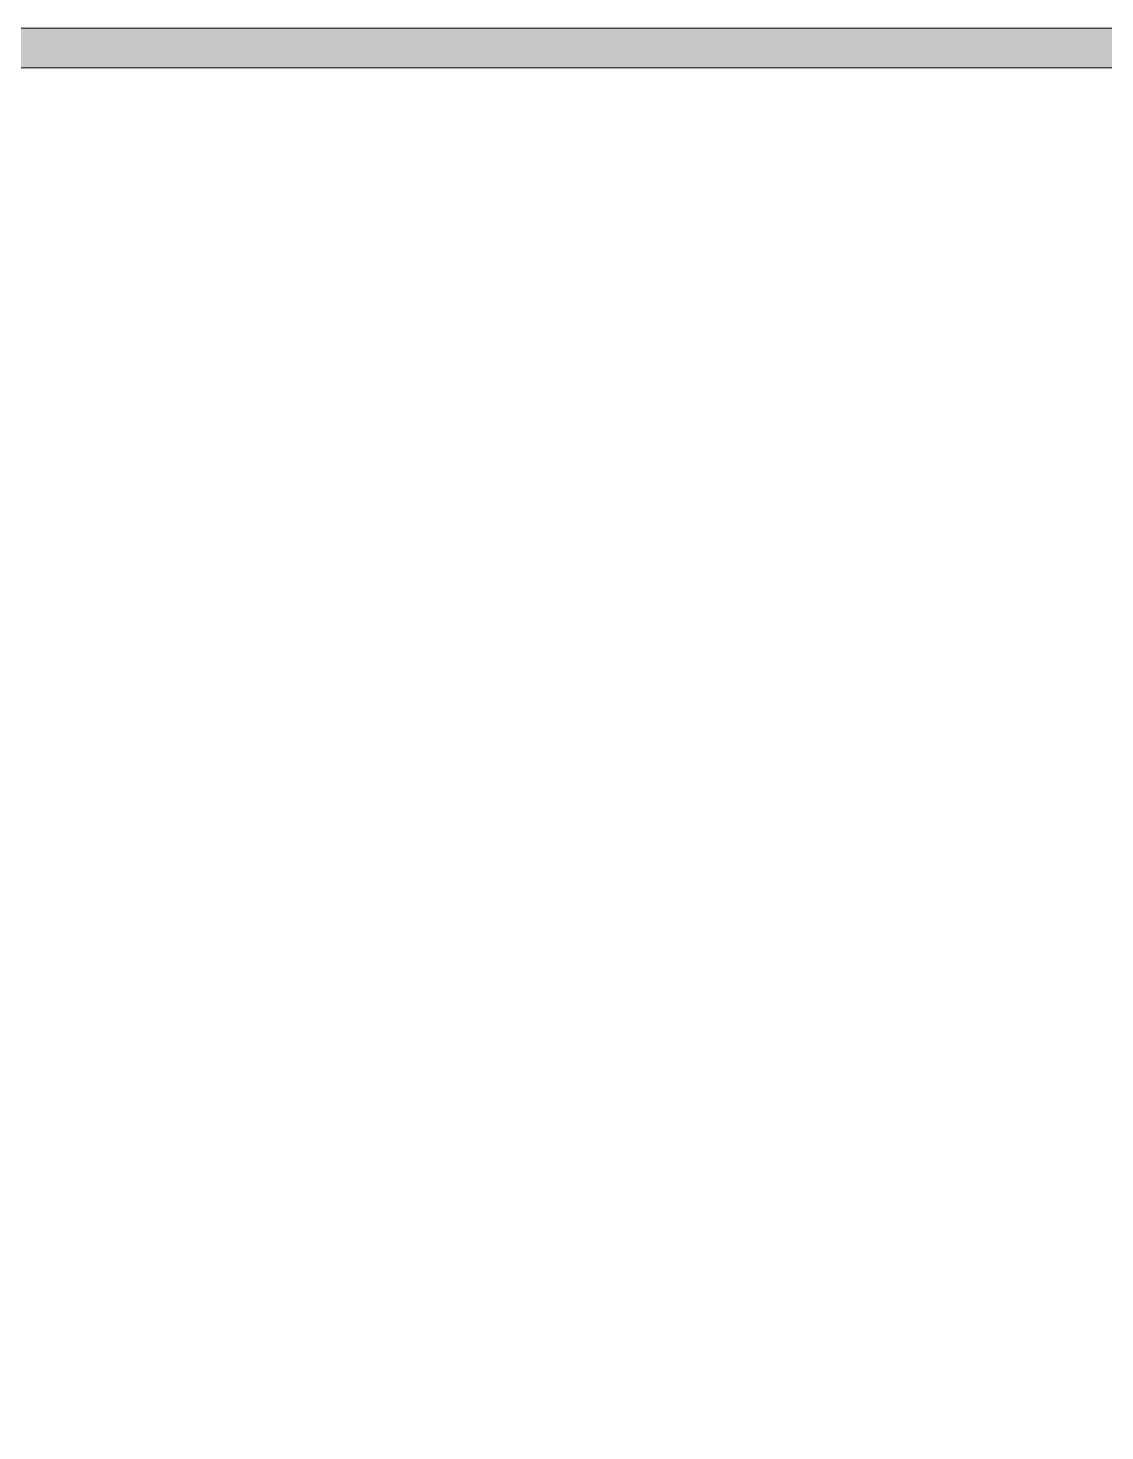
# Model space of a CAD drawing. Header units: inches. Extents: x 2.1 to 77.9, y -73.2 to -6.8.
# Drawn here: x 21.27 to 30.85, y -19.29 to -6.81 of the extents above; entities that cross this region are included whole.
import ezdxf

# ---------------------------------------------------------------- set-up
doc = ezdxf.new("R2010")
doc.units = ezdxf.units.IN
doc.header["$MEASUREMENT"] = 0
doc.layers.add('Calque 1', color=7, linetype='Continuous')

# ---------------------------------------------------------------- blocks, each defined once
blk = doc.blocks.new('block 29')
at = {"layer": 'Calque 1'}
h = blk.add_hatch(color=7, dxfattribs=at)
h.dxf.hatch_style = 2
edge = h.paths.add_edge_path()
edge.add_spline(control_points=[(72.882, -6.808), (72.882, -6.808), (7.118, -6.808), (7.118, -6.808), (4.356, -6.808), (2.118, -9.047), (2.118, -11.808), (2.118, -11.808), (2.118, -68.192), (2.118, -68.192), (2.118, -70.953), (4.356, -73.192), (7.118, -73.192), (7.118, -73.192), (72.882, -73.192), (72.882, -73.192), (75.644, -73.192), (77.882, -70.953), (77.882, -68.192), (77.882, -68.192), (77.882, -11.808), (77.882, -11.808), (77.882, -9.047), (75.644, -6.808), (72.882, -6.808), (72.882, -6.808), (72.882, -6.808), (72.882, -6.808)], knot_values=[0, 0, 0, 0, 1, 1, 1, 2, 2, 2, 3, 3, 3, 4, 4, 4, 5, 5, 5, 6, 6, 6, 7, 7, 7, 8, 8, 8, 9, 9, 9, 9], degree=3, periodic=1)
edge = h.paths.add_edge_path()
edge.add_spline(control_points=[(72.882, -7.161), (75.444, -7.161), (77.529, -9.246), (77.529, -11.808), (77.529, -11.808), (77.529, -68.192), (77.529, -68.192), (77.529, -70.754), (75.444, -72.839), (72.882, -72.839), (72.882, -72.839), (7.118, -72.839), (7.118, -72.839), (4.556, -72.839), (2.471, -70.754), (2.471, -68.192), (2.471, -68.192), (2.471, -11.808), (2.471, -11.808), (2.471, -9.246), (4.556, -7.161), (7.118, -7.161), (7.118, -7.161), (72.882, -7.161), (72.882, -7.161)], knot_values=[0, 0, 0, 0, 0.352778, 0.352778, 0.352778, 0.705556, 0.705556, 0.705556, 1.058333, 1.058333, 1.058333, 1.411111, 1.411111, 1.411111, 1.763889, 1.763889, 1.763889, 2.116667, 2.116667, 2.116667, 2.469444, 2.469444, 2.469444, 2.822222, 2.822222, 2.822222, 2.822222], degree=3, periodic=0)
edge.add_line((72.882, -7.161), (72.882, -7.161))
at = {"layer": 'Calque 1', "lineweight": 0}
for points, knots in [([(72.882, -6.808), (72.882, -6.808), (7.118, -6.808), (7.118, -6.808), (4.356, -6.808), (2.118, -9.047), (2.118, -11.808), (2.118, -11.808), (2.118, -68.192), (2.118, -68.192), (2.118, -70.953), (4.356, -73.192), (7.118, -73.192), (7.118, -73.192), (72.882, -73.192), (72.882, -73.192), (75.644, -73.192), (77.882, -70.953), (77.882, -68.192), (77.882, -68.192), (77.882, -11.808), (77.882, -11.808), (77.882, -9.047), (75.644, -6.808), (72.882, -6.808), (72.882, -6.808), (72.882, -6.808), (72.882, -6.808)], [0, 0, 0, 0, 1, 1, 1, 2, 2, 2, 3, 3, 3, 4, 4, 4, 5, 5, 5, 6, 6, 6, 7, 7, 7, 8, 8, 8, 9, 9, 9, 9]), ([(72.882, -7.161), (75.444, -7.161), (77.529, -9.246), (77.529, -11.808), (77.529, -11.808), (77.529, -68.192), (77.529, -68.192), (77.529, -70.754), (75.444, -72.839), (72.882, -72.839), (72.882, -72.839), (7.118, -72.839), (7.118, -72.839), (4.556, -72.839), (2.471, -70.754), (2.471, -68.192), (2.471, -68.192), (2.471, -11.808), (2.471, -11.808), (2.471, -9.246), (4.556, -7.161), (7.118, -7.161), (7.118, -7.161), (72.882, -7.161), (72.882, -7.161)], [0, 0, 0, 0, 1, 1, 1, 2, 2, 2, 3, 3, 3, 4, 4, 4, 5, 5, 5, 6, 6, 6, 7, 7, 7, 8, 8, 8, 8])]:
    blk.add_open_spline(points, degree=3, knots=knots, dxfattribs=at)

msp = doc.modelspace()

# ---------------------------------------------------------------- block references
at = {"layer": 'Calque 1'}
msp.add_blockref('block 29', (0, 0), dxfattribs=at)

doc.saveas('drawing.dxf')
